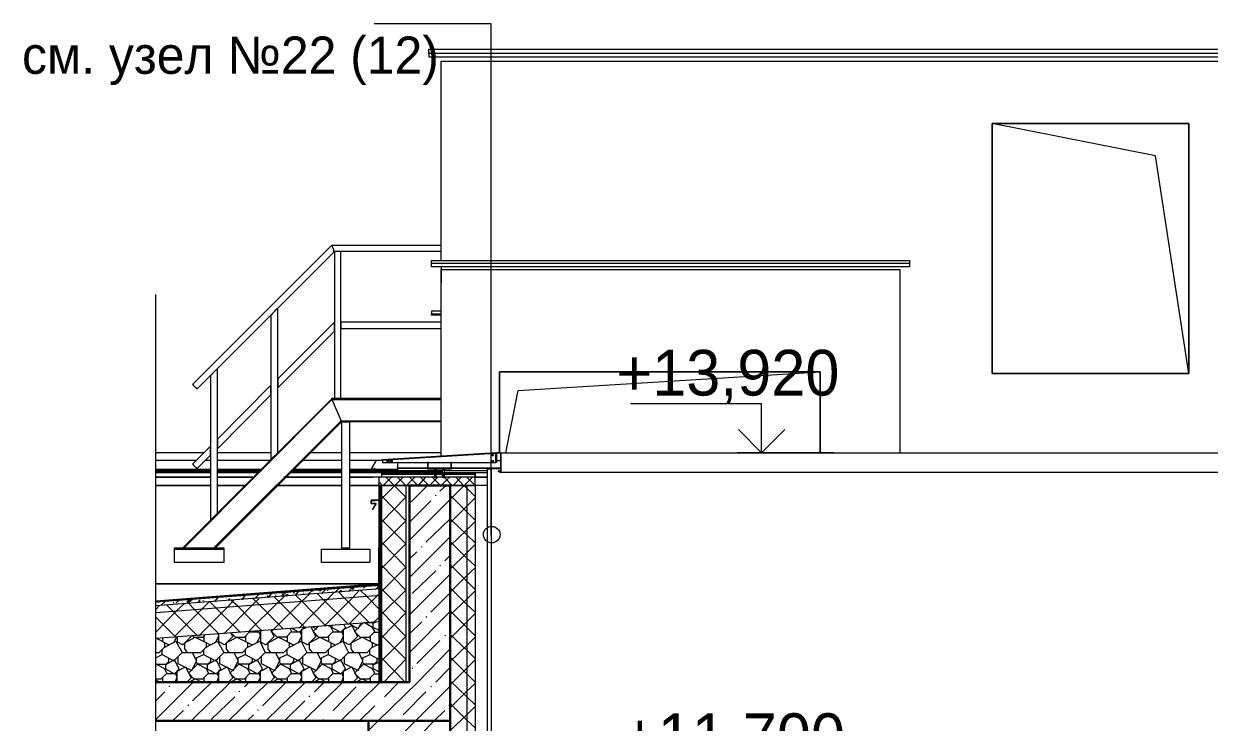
# Model space of a CAD drawing. Header units: millimetres. Extents: x 2294 to 908349, y -83289 to 219220.
# Drawn here: x 333453 to 340933, y -24759 to -20348 of the extents above; entities that cross this region are included whole.
import ezdxf

# ---------------------------------------------------------------- set-up
doc = ezdxf.new("R2010")
doc.units = ezdxf.units.MM
doc.layers.add('PDF _Геометрия', color=7, linetype='Continuous')
doc.layers.add('PDF _Текст', color=7, linetype='Continuous')

msp = doc.modelspace()

# ---------------------------------------------------------------- linework, layer by layer
at = {"layer": 'PDF _Геометрия', "lineweight": 9}
for points in [[(336401.9474523184, -23578.48543647723), (336401.9474523184, -20347.89215896046), (335663.1514254068, -20347.89215896046)], [(336008.5057812375, -20535.86984627368), (336008.5057812375, -20557.72771688877), (344563.6763417278, -20557.72771688877), (344563.6763417278, -20527.12669804553)], [(336008.5057812375, -20527.12669804553), (336008.5057812375, -20548.98456861405)], [(337354.9506112714, -20557.72771688877), (344563.6763417278, -20557.72771688877), (344563.6763417278, -20535.86984627368)], [(336087.1941154716, -21842.97050933307), (336087.1941154716, -20583.95716166543), (344375.698654274, -20583.95716166543), (344484.9880074938, -20583.95716166543), (344484.9880074938, -23058.26811576867), (344939.6317162593, -23058.26811576867), (344939.6317162593, -22520.56449851068), (346111.2135815588, -22520.56449851068), (346220.5029344955, -22520.56449851068), (346220.5029344955, -23058.26811576867), (346220.5029344955, -22756.62950121658)], [(340804.1225950872, -22555.53709151549), (340594.2870370639, -21182.86281660898), (339562.5955438749, -20977.39883279381)], [(335453.3158673835, -22717.28533409862), (335453.3158673835, -21786.14004571317), (335448.9442933635, -21786.14004571317), (335444.5727192503, -21786.14004571317), (335422.7148486809, -21786.14004571317), (335418.3432744727, -21786.14004571317), (335413.9717002646, -21786.14004571317), (335409.6001262465, -21786.14004571317), (335409.6001262465, -21781.76847155252), (335409.6001262465, -21777.39689748595), (335400.8569779252, -21755.53902682336), (335396.4854039052, -21751.16745270928), (335396.4854039052, -21746.79587859521), (336087.1941154716, -21746.79587859521)], [(336087.1941154716, -21786.14004571317), (335413.9717002646, -21786.14004571317), (335413.9717002646, -22717.28533409862)], [(336025.9920777869, -21860.45680578751), (339042.3782232129, -21860.45680578751), (339042.3782232129, -21882.3146764501), (336025.9920777869, -21882.3146764501), (336025.9920777869, -21860.45680578751), (336025.9920777869, -21842.97050933307), (339042.3782232129, -21842.97050933307), (339042.3782232129, -21860.45680578751)], [(336087.1941154716, -21882.3146764501), (336087.1941154716, -21982.86088125361)], [(336087.1941154716, -23080.1259863372), (336087.1941154716, -21899.80097290454), (336196.4834685982, -21899.80097290454), (338981.1761854333, -21899.80097290454), (338981.1761854333, -23058.26811576867)], [(336091.5656895866, -21899.80097290454), (338972.4330372051, -21899.80097290454)], [(334286.1055763871, -38240.74504799163), (334286.1055763871, -30301.96643903991), (334128.7289079153, -30223.27810480492), (334439.1106707421, -30070.27301044809), (334286.1055763871, -29991.5846762131), (334286.1055763871, -22057.17764137546)], [(335055.5026222826, -23058.26811576867), (335055.5026222826, -22144.60912388517), (335051.1310480745, -22148.98069795081), (335046.7594738663, -22153.35227211239), (335020.5300291837, -22179.58171684155), (335020.5300291837, -22183.9532910022), (335016.1584551656, -22183.9532910022), (335016.1584551656, -22188.32486506877), (335011.7868809574, -22188.32486506877), (335011.7868809574, -23097.61228288664)], [(336087.1941154716, -22162.09542033961), (336025.9920777869, -22162.09542033961), (336025.9920777869, -22179.58171684155), (336087.1941154716, -22179.58171684155)], [(336087.1941154716, -22188.32486506877), (336025.9920777869, -22188.32486506877), (336025.9920777869, -22179.58171684155)], [(336087.1941154716, -22232.04060634738), (335453.3158673835, -22232.04060634738), (335453.3158673835, -22236.41218046052), (335453.3158673835, -22240.7837545746), (335453.3158673835, -22262.64162523719), (335453.3158673835, -22267.01319930376), (335453.3158673835, -22271.38477346441), (336087.1941154716, -22271.38477346441)], [(334675.175673448, -23438.59506450826), (334675.175673448, -22529.30764673883), (334670.8040993349, -22529.30764673883), (334666.4325251267, -22533.67922089947), (334640.2030803491, -22559.90866562864), (334640.2030803491, -22564.28023978928), (334635.831506331, -22564.28023978928), (334631.4599322178, -22568.65181385586), (334631.4599322178, -23482.31080578687)], [(336493.7505089887, -23058.26811576867), (336572.4388432228, -22664.82644459279), (338478.4451612257, -22546.79394324077)], [(334539.6568755456, -22647.34014809085), (334522.1705789962, -22629.85385163641)], [(334465.3401155197, -23657.17377071222), (335396.4854039052, -22721.6569082127), (335396.4854039052, -22717.28533409862), (336087.1941154716, -22717.28533409862), (335396.4854039052, -22717.28533409862), (334456.5969671984, -23657.17377071222), (334460.9685413116, -23657.17377071222)], [(334657.6893768986, -23657.17377071222), (334662.0609511067, -23657.17377071222), (335457.6874415916, -22861.54728018073), (335453.3158673835, -22857.17570602009), (335453.3158673835, -22852.80413195351), (335453.3158673835, -22848.43255779287), (335400.8569779252, -22726.02848232584), (335396.4854039052, -22721.6569082127), (335396.4854039052, -22717.28533409862), (335396.4854039052, -22712.91375993798), (336087.1941154716, -22712.91375993798)], [(335396.4854039052, -22717.28533409862), (335396.4854039052, -22717.28533409862)], [(336087.1941154716, -22861.54728018073), (335457.6874415916, -22861.54728018073), (335453.3158673835, -22857.17570602009), (335453.3158673835, -22852.80413195351), (335453.3158673835, -22848.43255779287), (335400.8569779252, -22726.02848232584), (335396.4854039052, -22721.6569082127), (336087.1941154716, -22721.6569082127)], [(335444.5727192503, -22717.28533409862), (335422.7148486809, -22717.28533409862)], [(338561.5050694798, -23058.26811576867), (338251.123306748, -23058.26811576867), (338106.8613606193, -23058.26811576867), (338106.8613606193, -22747.88635298936), (337280.6338512455, -22747.88635298936)], [(336087.1941154716, -22857.17570602009), (335453.3158673835, -22857.17570602009), (334653.3178027854, -23657.17377071222)], [(335453.3158673835, -22857.17570602009), (335453.3158673835, -22857.17570602009)], [(335466.4305898179, -23657.17377071222), (335501.4031829168, -23657.17377071222), (335505.7747569368, -23657.17377071222), (335510.14633105, -23657.17377071222), (335510.14633105, -22861.54728018073), (335505.7747569368, -22861.54728018073), (335501.4031829168, -22861.54728018073), (335466.4305898179, -22861.54728018073), (335462.0590157998, -22861.54728018073), (335457.6874415916, -22861.54728018073), (335457.6874415916, -23657.17377071222), (335462.0590157998, -23657.17377071222), (335466.4305898179, -23657.17377071222), (335501.4031829168, -23657.17377071222)], [(335466.4305898179, -22861.54728018073), (335501.4031829168, -22861.54728018073)], [(334587.7441908908, -23058.26811576867), (334286.1055763871, -23058.26811576867)], [(334539.6568755456, -23106.35543111386), (334286.1055763871, -23106.35543111386)], [(334631.4599322178, -23106.35543111386), (334596.487339214, -23106.35543111386)], [(335016.1584551656, -23058.26811576867), (334670.8040993349, -23058.26811576867)], [(335007.4153067493, -23106.35543111386), (334670.8040993349, -23106.35543111386)], [(335020.5300291837, -23088.86913461192), (335046.7594738663, -23067.0112639959)], [(335064.2457704158, -23058.26811576867), (335059.8741963026, -23058.26811576867)], [(335204.1361423363, -23106.35543111386), (335204.1361423363, -23106.35543111386)], [(335457.6874415916, -23106.35543111386), (335212.8792906576, -23106.35543111386)], [(335256.5950317946, -23058.26811576867), (335252.2234577765, -23058.26811576867)], [(335457.6874415916, -23058.26811576867), (335260.9666060028, -23058.26811576867)], [(336087.1941154716, -23058.26811576867), (335510.14633105, -23058.26811576867)], [(335676.2661477481, -23106.35543111386), (335510.14633105, -23106.35543111386)], [(335715.6103148651, -23106.35543111386), (335693.7524442957, -23106.35543111386)], [(335811.7849456486, -23097.61228288664), (336432.5484713023, -23058.26811576867), (336463.149490003, -23058.26811576867), (375969.0648475909, -23058.26811576867), (375969.0648475909, -23180.67219123477), (336463.149490003, -23180.67219123477), (336463.149490003, -23058.26811576867)], [(336406.3190265265, -23106.35543111386), (336415.0621747528, -23106.35543111386)], [(336445.6631936436, -23171.92904296005), (336463.149490003, -23176.30061707413), (336463.149490003, -23058.26811576867), (336432.5484713023, -23058.26811576867), (336436.9200453223, -23058.26811576867), (336436.9200453223, -23119.47015345423), (336432.5484713023, -23119.47015345423)], [(336436.9200453223, -23106.35543111386), (336463.149490003, -23106.35543111386)], [(338264.2380290893, -23058.26811576867), (337953.8562663575, -23058.26811576867)], [(334631.4599322178, -23163.18589473283), (334286.1055763871, -23163.18589473283)], [(334631.4599322178, -23171.92904296005), (334286.1055763871, -23171.92904296005), (334631.4599322178, -23171.92904296005)], [(334539.6568755456, -23150.07117234496), (334522.1705789962, -23132.58487584302)], [(334950.5848432709, -23163.18589473283), (334670.8040993349, -23163.18589473283)], [(334937.4701209296, -23180.67219123477), (334937.4701209296, -23180.67219123477)], [(334941.8416949497, -23180.67219123477), (334937.4701209296, -23180.67219123477)], [(334946.2132690628, -23171.92904296005), (334946.2132690628, -23171.92904296005)], [(334946.2132690628, -23171.92904296005), (334950.5848432709, -23171.92904296005)], [(335134.1909565185, -23180.67219123477), (335457.6874415916, -23180.67219123477), (335138.5625305367, -23180.67219123477)], [(335457.6874415916, -23163.18589473283), (335151.677252878, -23163.18589473283)], [(336047.8499483545, -23171.92904296005), (335510.14633105, -23171.92904296005), (336047.8499483545, -23171.92904296005), (335811.7849456486, -23171.92904296005), (335811.7849456486, -23154.44274650561)], [(335658.7798513868, -23163.18589473283), (335510.14633105, -23163.18589473283)], [(336104.680412021, -23180.67219123477), (336301.4012475149, -23180.67219123477), (336301.4012475149, -23185.04376534885), (336301.4012475149, -23193.78691362357), (336301.4012475149, -23211.27321007801), (335711.2387408451, -23211.27321007801), (335510.14633105, -23211.27321007801), (335658.7798513868, -23211.27321007801)], [(336047.8499483545, -23180.67219123477), (335510.14633105, -23180.67219123477), (336047.8499483545, -23180.67219123477), (335711.2387408451, -23180.67219123477), (335711.2387408451, -23185.04376534885), (335711.2387408451, -23193.78691362357), (335711.2387408451, -23211.27321007801)], [(335811.7849456486, -23163.18589473283), (335663.1514254068, -23163.18589473283)], [(336301.4012475149, -23185.04376534885), (335711.2387408451, -23185.04376534885)], [(335811.7849456486, -23119.47015345423), (335811.7849456486, -23163.18589473283), (335811.7849456486, -23171.92904296005)], [(335811.7849456486, -23154.44274650561), (335811.7849456486, -23154.44274650561)], [(336052.2215224677, -23167.55746884691), (336047.8499483545, -23167.55746884691)], [(336052.2215224677, -23185.04376534885), (336047.8499483545, -23185.04376534885), (336052.2215224677, -23211.27321007801)], [(336047.8499483545, -23185.04376534885), (336047.8499483545, -23211.27321007801)], [(336095.9372636047, -23171.92904296005), (336052.2215224677, -23171.92904296005), (336087.1941154716, -23171.92904296005), (336087.1941154716, -23180.67219123477), (336052.2215224677, -23180.67219123477)], [(336052.2215224677, -23171.92904296005), (336087.1941154716, -23171.92904296005)], [(336095.9372636047, -23180.67219123477), (336052.2215224677, -23180.67219123477), (336087.1941154716, -23180.67219123477)], [(336104.680412021, -23185.04376534885), (336095.9372636047, -23185.04376534885)], [(336104.680412021, -23167.55746884691), (336100.3088378129, -23167.55746884691)], [(336100.3088378129, -23211.27321007801), (336100.3088378129, -23185.04376534885), (336104.680412021, -23211.27321007801)], [(336380.0895817489, -23171.92904296005), (336104.680412021, -23171.92904296005)], [(336301.4012475149, -23211.27321007801), (336301.4012475149, -23180.67219123477), (336380.0895817489, -23180.67219123477)], [(336380.0895817489, -29689.946061661), (336380.0895817489, -28138.03724771598), (336432.5484713023, -28138.03724771598), (336432.5484713023, -28059.34891348099), (336432.5484713023, -26743.50510219438), (336432.5484713023, -25427.66129086027), (336432.5484713023, -25348.97295667278), (336380.0895817489, -25348.97295667278), (336380.0895817489, -23158.81432057219), (336401.9474523184, -23158.81432057219), (336401.9474523184, -25348.97295667278)], [(336463.149490003, -23158.81432057219), (336393.2043041852, -23158.81432057219)], [(336463.149490003, -23180.67219123477), (336445.6631936436, -23171.92904296005), (336463.149490003, -23171.92904296005)], [(336301.4012475149, -23193.78691362357), (335711.2387408451, -23193.78691362357)], [(335698.1240184107, -23263.73209958384), (335698.1240184107, -24505.25915074861)], [(335702.4955925238, -23263.73209958384), (335702.4955925238, -24505.25915074861)], [(335711.2387408451, -23263.73209958384), (335711.2387408451, -24505.25915074861)], [(335864.243835107, -23263.73209958384), (335864.243835107, -24505.25915074861)], [(336248.9423580565, -23263.73209958384), (336248.9423580565, -25969.73648227891), (336248.9423580565, -28138.03724771598), (336248.9423580565, -29689.946061661)], [(336380.0895817489, -23263.73209958384), (336301.4012475149, -23263.73209958384), (336301.4012475149, -25969.73648227891), (336301.4012475149, -28138.03724771598), (336301.4012475149, -29689.946061661)], [(334640.2030803491, -23473.56765751215), (334666.4325251267, -23447.33821278298)], [(334286.1055763871, -24505.25915074861), (335702.4955925238, -24505.25915074861), (335702.4955925238, -24124.93220200902), (335702.4955925238, -23958.81238526432), (335702.4955925238, -23915.09664403321), (335702.4955925238, -23893.23877341719), (335702.4955925238, -23888.86719930405), (335702.4955925238, -23884.49562514247), (334286.1055763871, -23993.7849782682), (335693.7524442957, -23884.49562514247), (334286.1055763871, -23884.49562514247), (335693.7524442957, -23884.49562514247), (335693.7524442957, -23657.17377071222)], [(334469.7116895379, -23657.17377071222), (334644.5746545573, -23657.17377071222)], [(335256.5950317946, -24750.06730168173), (334286.1055763871, -24750.06730168173)], [(335628.1788324029, -28758.80077327462), (335628.1788324029, -24750.06730168173), (335628.1788324029, -25348.97295667278)]]:
    msp.add_lwpolyline(points, dxfattribs=at)
for points in [[(344563.6763417278, -20535.86984627368), (336008.5057812375, -20535.86984627368), (336008.5057812375, -20509.64040149702), (344563.6763417278, -20509.64040149702)], [(339562.5955438749, -22555.53709151549), (339562.5955438749, -20977.39883279381), (340804.1225950872, -20977.39883279381), (340804.1225950872, -22555.53709151549)], [(339562.5955438749, -20977.39883279381), (339562.5955438749, -22555.53709151549), (340804.1225950872, -22555.53709151549), (340804.1225950872, -20977.39883279381)], [(335409.6001262465, -21777.39689748595), (335400.8569779252, -21755.53902682336), (335396.4854039052, -21751.16745270928), (335396.4854039052, -21746.79587859521), (334517.799004978, -22625.48227747576), (334522.1705789962, -22625.48227747576), (334522.1705789962, -22629.85385163641), (334539.6568755456, -22647.34014809085), (334544.0284497538, -22647.34014809085), (334544.0284497538, -22651.71172225242), (334548.4000237738, -22651.71172225242), (335413.9717002646, -21786.14004571317), (335409.6001262465, -21786.14004571317), (335409.6001262465, -21781.76847155252)], [(335413.9717002646, -22288.87106996635), (335413.9717002646, -22284.49949580571), (335413.9717002646, -22280.12792169256), (335413.9717002646, -22245.15532868868), (335413.9717002646, -22240.7837545746), (335413.9717002646, -22236.41218046052), (335413.9717002646, -22232.04060634738), (335055.5026222826, -22590.50968451938), (335055.5026222826, -22594.88125858502), (335055.5026222826, -22599.2528327466), (335055.5026222826, -22634.22542570299), (335055.5026222826, -22638.59699986363), (335055.5026222826, -22642.96857397771), (335055.5026222826, -22647.34014809085)], [(338478.4451612257, -22546.79394324077), (336454.4063418717, -22546.79394324077), (336454.4063418717, -23058.26811576867), (336454.4063418717, -22546.79394324077), (338478.4451612257, -22546.79394324077), (338478.4451612257, -23058.26811576867)], [(335011.7868809574, -22691.05588932196), (335011.7868809574, -22686.68431520881), (335011.7868809574, -22682.31274109473), (335011.7868809574, -22677.94116698159), (335011.7868809574, -22642.96857397771), (335011.7868809574, -22638.59699986363), (335011.7868809574, -22634.22542570299), (335011.7868809574, -22629.85385163641), (334675.175673448, -22970.83663330646), (334675.175673448, -22975.20820737211), (334675.175673448, -22979.57978153368), (334675.175673448, -22983.95135564683), (334675.175673448, -23018.92394865071), (334675.175673448, -23023.29552276479), (334675.175673448, -23027.66709687887), (334675.175673448, -23032.03867099201)], [(334631.4599322178, -23014.55237449007), (334517.799004978, -23128.21330172895), (334522.1705789962, -23128.21330172895), (334522.1705789962, -23132.58487584302), (334539.6568755456, -23150.07117234496), (334544.0284497538, -23150.07117234496), (334544.0284497538, -23154.44274650561), (334548.4000237738, -23154.44274650561), (334631.4599322178, -23071.38283810997), (334631.4599322178, -23067.0112639959), (334631.4599322178, -23062.63968988275), (334631.4599322178, -23058.26811576867), (334631.4599322178, -23023.29552276479), (334631.4599322178, -23018.92394865071)], [(335715.6103148651, -23101.98385699978), (335715.6103148651, -23119.47015345423), (336432.5484713023, -23119.47015345423), (336432.5484713023, -23058.26811576867)], [(335746.2113337559, -23110.727005227), (335746.2113337559, -23106.35543111386), (335750.582907964, -23106.35543111386), (335754.9544819822, -23106.35543111386), (335754.9544819822, -23110.727005227), (335754.9544819822, -23115.09857938858), (335750.582907964, -23115.09857938858), (335746.2113337559, -23115.09857938858)], [(335768.0692043235, -23110.727005227), (335768.0692043235, -23106.35543111386), (335772.4407785316, -23106.35543111386), (335776.8123526447, -23106.35543111386), (335776.8123526447, -23110.727005227), (335776.8123526447, -23115.09857938858), (335772.4407785316, -23115.09857938858), (335768.0692043235, -23115.09857938858)], [(336406.3190265265, -23071.38283810997), (336406.3190265265, -23067.0112639959), (336410.6906005447, -23067.0112639959), (336415.0621747528, -23067.0112639959), (336415.0621747528, -23071.38283810997), (336415.0621747528, -23075.75441227062), (336410.6906005447, -23075.75441227062), (336406.3190265265, -23075.75441227062)], [(336406.3190265265, -23110.727005227), (336406.3190265265, -23106.35543111386), (336410.6906005447, -23106.35543111386), (336415.0621747528, -23106.35543111386), (336415.0621747528, -23110.727005227), (336415.0621747528, -23115.09857938858), (336410.6906005447, -23115.09857938858), (336406.3190265265, -23115.09857938858)], [(334286.1055763871, -23180.67219123477), (334631.4599322178, -23180.67219123477)], [(334941.8416949497, -23171.92904296005), (334670.8040993349, -23171.92904296005)], [(334670.8040993349, -23180.67219123477), (334933.0985467215, -23180.67219123477)], [(335457.6874415916, -23171.92904296005), (335142.9341046498, -23171.92904296005)], [(336148.396153158, -23154.44274650561), (335999.7626330093, -23154.44274650561), (335811.7849456486, -23154.44274650561), (335999.7626330093, -23154.44274650561)], [(336052.2215224677, -23150.07117234496), (336052.2215224677, -23154.44274650561), (336056.5930964877, -23154.44274650561), (336056.5930964877, -23158.81432057219), (336052.2215224677, -23158.81432057219), (336052.2215224677, -23167.55746884691), (336052.2215224677, -23185.04376534885), (336052.2215224677, -23189.41533946199), (336052.2215224677, -23193.78691362357), (336052.2215224677, -23198.15848768922), (336052.2215224677, -23202.53006185079), (336056.5930964877, -23202.53006185079), (336052.2215224677, -23206.90163596394), (336056.5930964877, -23206.90163596394), (336052.2215224677, -23211.27321007801), (336052.2215224677, -23215.64478419116), (336047.8499483545, -23215.64478419116), (336047.8499483545, -23211.27321007801), (336043.4783741464, -23206.90163596394), (336047.8499483545, -23206.90163596394), (336043.4783741464, -23202.53006185079), (336047.8499483545, -23202.53006185079), (336047.8499483545, -23198.15848768922), (336043.4783741464, -23198.15848768922), (336047.8499483545, -23198.15848768922), (336047.8499483545, -23193.78691362357), (336043.4783741464, -23193.78691362357), (336047.8499483545, -23193.78691362357), (336047.8499483545, -23189.41533946199), (336047.8499483545, -23185.04376534885), (336047.8499483545, -23167.55746884691), (336047.8499483545, -23158.81432057219), (336043.4783741464, -23158.81432057219), (336043.4783741464, -23154.44274650561), (336047.8499483545, -23154.44274650561), (336047.8499483545, -23150.07117234496), (336047.8499483545, -23154.44274650561), (336052.2215224677, -23154.44274650561)], [(336100.3088378129, -23150.07117234496), (336104.680412021, -23154.44274650561), (336109.051986041, -23154.44274650561), (336109.051986041, -23158.81432057219), (336104.680412021, -23158.81432057219), (336104.680412021, -23167.55746884691), (336104.680412021, -23185.04376534885), (336104.680412021, -23189.41533946199), (336104.680412021, -23193.78691362357), (336104.680412021, -23198.15848768922), (336104.680412021, -23202.53006185079), (336104.680412021, -23206.90163596394), (336104.680412021, -23211.27321007801), (336104.680412021, -23215.64478419116), (336100.3088378129, -23215.64478419116), (336100.3088378129, -23211.27321007801), (336095.9372636047, -23211.27321007801), (336095.9372636047, -23206.90163596394), (336095.9372636047, -23202.53006185079), (336095.9372636047, -23198.15848768922), (336100.3088378129, -23198.15848768922), (336100.3088378129, -23193.78691362357), (336095.9372636047, -23193.78691362357), (336100.3088378129, -23193.78691362357), (336100.3088378129, -23189.41533946199), (336095.9372636047, -23189.41533946199), (336100.3088378129, -23189.41533946199), (336100.3088378129, -23185.04376534885), (336095.9372636047, -23185.04376534885), (336095.9372636047, -23167.55746884691), (336100.3088378129, -23167.55746884691), (336100.3088378129, -23158.81432057219), (336095.9372636047, -23158.81432057219), (336095.9372636047, -23154.44274650561), (336100.3088378129, -23154.44274650561), (336100.3088378129, -23150.07117234496), (336100.3088378129, -23154.44274650561)], [(336463.149490003, -23154.44274650561), (336152.7677272712, -23154.44274650561)], [(334286.1055763871, -23211.27321007801), (334631.4599322178, -23211.27321007801)], [(334670.8040993349, -23211.27321007801), (334898.1259538126, -23211.27321007801)], [(335094.8467893996, -23211.27321007801), (335099.2183634196, -23211.27321007801)], [(335103.5899375328, -23211.27321007801), (335457.6874415916, -23211.27321007801)], [(335693.7524442957, -23263.73209958384), (336301.4012475149, -23263.73209958384), (336301.4012475149, -23211.27321007801), (335693.7524442957, -23211.27321007801)], [(336301.4012475149, -23211.27321007801), (336380.0895817489, -23211.27321007801)], [(334286.1055763871, -23263.73209958384), (334631.4599322178, -23263.73209958384)], [(334670.8040993349, -23263.73209958384), (334850.0386382793, -23263.73209958384)], [(335042.3878998463, -23263.73209958384), (335046.7594738663, -23263.73209958384)], [(335051.1310480745, -23263.73209958384), (335457.6874415916, -23263.73209958384)], [(335510.14633105, -23263.73209958384), (335693.7524442957, -23263.73209958384)], [(335886.1017056764, -24505.25915074861), (335886.1017056764, -23263.73209958384), (335864.243835107, -23263.73209958384), (335711.2387408451, -23263.73209958384), (335702.4955925238, -23263.73209958384), (335698.1240184107, -23263.73209958384), (335693.7524442957, -23263.73209958384), (335693.7524442957, -24505.25915074861), (335698.1240184107, -24505.25915074861), (335702.4955925238, -24505.25915074861), (335711.2387408451, -24505.25915074861), (335864.243835107, -24505.25915074861)], [(336144.024579138, -23263.73209958384), (336144.024579138, -25969.73648227891), (336144.024579138, -28138.03724771598), (336144.024579138, -29689.946061661), (336248.9423580565, -29689.946061661), (336301.4012475149, -29689.946061661), (336380.0895817489, -29689.946061661), (336380.0895817489, -28138.03724771598), (336380.0895817489, -25969.73648227891), (336380.0895817489, -23263.73209958384), (336301.4012475149, -23263.73209958384), (336248.9423580565, -23263.73209958384)], [(335693.7524442957, -23355.53515616013), (335645.6651289524, -23355.53515616013), (335645.6651289524, -23377.39302682271), (335676.2661477481, -23377.39302682271), (335654.4082771786, -23412.3656197791), (335654.4082771786, -23416.73719394067), (335676.2661477481, -23377.39302682271), (335645.6651289524, -23377.39302682271), (335645.6651289524, -23359.90673032077)], [(334714.519840565, -23657.17377071222), (334714.519840565, -23665.91691898694), (334404.1380776451, -23665.91691898694), (334404.1380776451, -23657.17377071222)], [(334714.519840565, -23665.91691898694), (334714.519840565, -23748.97682733508), (334404.1380776451, -23748.97682733508), (334404.1380776451, -23665.91691898694)], [(335636.9219806292, -23665.91691898694), (335636.9219806292, -23748.97682733508), (335330.9117920105, -23748.97682733508), (335330.9117920105, -23665.91691898694)]]:
    msp.add_lwpolyline(points, close=True, dxfattribs=at)
at = {"layer": 'PDF _Геометрия', "lineweight": 18}
msp.add_lwpolyline([(338255.4948809561, -22909.63459552592), (338106.8613606193, -23058.26811576867), (337962.5994145838, -22909.63459552592)], dxfattribs=at)
at = {"layer": 'PDF _Геометрия', "lineweight": 20}
for points in [[(335645.6651289524, -23163.18589473283), (335658.7798513868, -23171.92904296005), (335667.5229995199, -23154.44274650561), (335658.7798513868, -23171.92904296005), (335645.6651289524, -23163.18589473283), (335676.2661477481, -23106.35543111386), (336463.149490003, -23058.26811576867), (336463.149490003, -23176.30061707413), (336445.6631936436, -23171.92904296005), (336463.149490003, -23180.67219123477), (336463.149490003, -23058.26811576867), (335676.2661477481, -23106.35543111386)], [(335999.7626330093, -23119.47015345423), (335999.7626330093, -23158.81432057219), (336047.8499483545, -23158.81432057219), (336004.1342070294, -23158.81432057219), (336004.1342070294, -23119.47015345423)], [(336052.2215224677, -23158.81432057219), (336100.3088378129, -23158.81432057219)], [(336104.680412021, -23158.81432057219), (336152.7677272712, -23158.81432057219), (336152.7677272712, -23119.47015345423), (336148.396153158, -23119.47015345423), (336148.396153158, -23158.81432057219)]]:
    msp.add_lwpolyline(points, close=True, dxfattribs=at)
at = {"layer": 'PDF _Геометрия', "color": 250, "lineweight": 9, "true_color": 0x1d1d1d}
for points in [[(335746.2113337559, -23101.98385699978), (335750.582907964, -23101.98385699978)], [(335811.7849456486, -23097.61228288664), (335811.7849456486, -23097.61228288664)], [(335934.1890211147, -23088.86913461192), (335938.5605951347, -23088.86913461192)], [(335999.7626330093, -23088.86913461192), (335999.7626330093, -23084.49756049784)], [(336122.1667083804, -23080.1259863372), (336126.5382825905, -23075.75441227062)], [(336187.7403202751, -23075.75441227062), (336187.7403202751, -23075.75441227062)], [(336314.5159699493, -23067.0112639959), (336314.5159699493, -23067.0112639959)], [(336375.7180076358, -23062.63968988275), (336375.7180076358, -23062.63968988275)], [(336463.149490003, -23093.24070872506), (336463.149490003, -23093.24070872506)], [(336463.149490003, -23150.07117234496), (336463.149490003, -23150.07117234496)], [(335693.7524442957, -23220.01635835273), (335702.4955925238, -23211.27321007801)], [(335715.6103148651, -23263.73209958384), (335693.7524442957, -23237.50265480718)], [(335711.2387408451, -23346.79200793291), (335794.2986490992, -23263.73209958384), (335846.7575385575, -23211.27321007801)], [(335711.2387408451, -23495.42552817566), (335864.243835107, -23338.04885970475), (335789.927075081, -23263.73209958384), (335737.4681855277, -23211.27321007801)], [(335719.9818889783, -23263.73209958384), (335772.4407785316, -23211.27321007801)], [(335864.243835107, -23263.73209958384), (335811.7849456486, -23211.27321007801)], [(335868.6154093151, -23263.73209958384), (335921.0742987753, -23211.27321007801)], [(335886.1017056764, -23609.08645536704), (336144.024579138, -23351.16358204605), (336231.4560615071, -23263.73209958384), (336283.9149509654, -23211.27321007801)], [(335938.5605951347, -23263.73209958384), (335886.1017056764, -23211.27321007801)], [(335942.9321693429, -23263.73209958384), (335991.0194846881, -23211.27321007801)], [(336008.5057812375, -23263.73209958384), (335956.0468916842, -23211.27321007801)], [(336012.8773553506, -23263.73209958384), (336065.336244904, -23211.27321007801)], [(336082.8225412634, -23263.73209958384), (336030.3636518051, -23211.27321007801)], [(336087.1941154716, -23263.73209958384), (336139.6530049299, -23211.27321007801)], [(336157.1393014793, -23263.73209958384), (336104.680412021, -23211.27321007801)], [(336161.5108754993, -23263.73209958384), (336213.9697649577, -23211.27321007801)], [(336301.4012475149, -23333.67728554411), (336248.9423580565, -23281.21839608578), (336227.084487299, -23263.73209958384), (336178.9971720488, -23211.27321007801)], [(336301.4012475149, -23263.73209958384), (336248.9423580565, -23211.27321007801)], [(335711.2387408451, -23639.68747425778), (335864.243835107, -23486.68237990094), (335711.2387408451, -23329.30571143096)], [(335886.1017056764, -23377.39302682271), (335999.7626330093, -23263.73209958384)], [(336052.2215224677, -23329.30571143096), (336052.2215224677, -23324.93413731689)], [(336078.4509672453, -23298.70469258772), (336117.7951343623, -23263.73209958384)], [(336301.4012475149, -23482.31080578687), (336248.9423580565, -23429.85191628104), (336144.024579138, -23324.93413731689)], [(335886.1017056764, -23495.42552817566), (336021.6205035788, -23359.90673032077)], [(336144.024579138, -23499.79710224224), (336248.9423580565, -23394.87932327716), (336301.4012475149, -23342.42043377133)], [(335711.2387408451, -23788.32099440554), (335864.243835107, -23630.94432598306), (335711.2387408451, -23477.93923162622)], [(335991.0194846881, -23622.20117775584), (336139.6530049299, -23477.93923162622)], [(336301.4012475149, -23626.57275186898), (336248.9423580565, -23574.11386236316), (336144.024579138, -23473.56765751215)], [(336144.024579138, -23644.05904832343), (336248.9423580565, -23543.51284351991), (336301.4012475149, -23491.05395401409)], [(335711.2387408451, -23932.58294053515), (335864.243835107, -23779.57784617832), (335711.2387408451, -23622.20117775584)], [(335886.1017056764, -23845.15145807294), (336144.024579138, -23587.22858475195)], [(336301.4012475149, -23770.8346979511), (336248.9423580565, -23722.74738255842), (336144.024579138, -23617.82960359426)], [(336144.024579138, -23792.69256856618), (336248.9423580565, -23687.77478960203), (336301.4012475149, -23635.3159000962)], [(335886.1017056764, -23727.11895671999), (335934.1890211147, -23683.40321544139)], [(335964.7900399105, -23652.80219659815), (335964.7900399105, -23648.430622485)], [(336109.051986041, -23740.23367906036), (336144.024579138, -23705.26108610397)], [(335711.2387408451, -24076.84488661727), (335864.243835107, -23923.83979226043), (335711.2387408451, -23766.46312383702)], [(336078.4509672453, -23770.8346979511), (336082.8225412634, -23766.46312383702)], [(336301.4012475149, -23919.46821814636), (336248.9423580565, -23867.00932864053), (336144.024579138, -23762.09154967638)], [(336144.024579138, -23936.9545146483), (336248.9423580565, -23832.03673568415), (336301.4012475149, -23783.94942033896)], [(335886.1017056764, -24081.21646073041), (336144.024579138, -23823.29358745692)], [(335903.5880022258, -23945.69766287552), (336052.2215224677, -23801.43571679434)], [(335164.7919752193, -23958.81238526432), (335191.021419995, -23928.21136642108)], [(335177.9066976537, -23936.9545146483), (335182.2782717687, -23932.58294053515)], [(335247.8518836615, -23950.0692370371), (335274.0813283441, -23923.83979226043)], [(335274.0813283441, -23928.21136642108), (335278.4529025522, -23928.21136642108)], [(335326.5402178974, -23919.46821814636), (335326.5402178974, -23928.21136642108), (335317.7970696692, -23928.21136642108), (335322.1686436892, -23919.46821814636), (335317.7970696692, -23919.46821814636)], [(335330.9117920105, -23945.69766287552), (335361.5128108063, -23915.09664403321)], [(335348.398088465, -24151.16164673818), (335527.6326275994, -23971.92710765218), (335571.3483687346, -23923.83979226043)], [(335370.2559591294, -23923.83979226043), (335370.2559591294, -23928.21136642108)], [(335418.3432744727, -23936.9545146483), (335444.5727192503, -23910.72506991914)], [(335444.5727192503, -23936.9545146483), (335453.3158673835, -23923.83979226043), (335453.3158673835, -23936.9545146483), (335457.6874415916, -23928.21136642108), (335457.6874415916, -23932.58294053515)], [(335475.1737381411, -23906.35349575849), (335479.5453121592, -23910.72506991914)], [(335501.4031829168, -23932.58294053515), (335527.6326275994, -23906.35349575849)], [(335702.4955925238, -24050.61544184061), (335615.0641100616, -23963.18395937746), (335575.7199429446, -23923.83979226043)], [(335597.5778135122, -23910.72506991914), (335610.6925358535, -23897.61034753127)], [(335671.8945737281, -23919.46821814636), (335698.1240184107, -23893.23877341719)], [(335711.2387408451, -24225.47840681253), (335864.243835107, -24068.10173838912), (335711.2387408451, -23915.09664403321)], [(336301.4012475149, -24063.73016422847), (336248.9423580565, -24015.64284888329), (336144.024579138, -23910.72506991914)], [(336144.024579138, -24081.21646073041), (336248.9423580565, -23980.6702559269), (336301.4012475149, -23928.21136642108)], [(334286.1055763871, -24190.50581385614), (334417.2528000795, -24054.98701600125), (334465.3401155197, -24011.27127472265)], [(334299.2202987266, -23998.15655238135), (334299.2202987266, -24002.52812649542)], [(334303.5918728416, -23998.15655238135), (334307.9634470497, -24002.52812649542)], [(334321.078169391, -24020.01442299737), (334347.3076141668, -23993.7849782682)], [(334395.3949295119, -24002.52812649542), (334399.7665036251, -24002.52812649542)], [(334399.7665036251, -24221.10683269845), (334579.0010426645, -24041.87229361339), (334622.7167839897, -23998.15655238135)], [(334412.8812260614, -24006.89970065607), (334430.3675224208, -23989.41340415413)], [(334425.9959484027, -23989.41340415413), (334430.3675224208, -23993.7849782682), (334434.739096629, -23989.41340415413)], [(334500.3127084286, -23985.04182999348), (334500.3127084286, -23998.15655238135), (334482.8264118792, -23998.15655238135), (334495.9411343154, -23985.04182999348)], [(334487.1979860873, -24006.89970065607), (334517.799004978, -23980.6702559269)], [(334758.2355817021, -24194.87738796929), (334771.3503041384, -24216.73525858531), (334718.8914145851, -24269.19414809113), (334683.9188216762, -24251.70785158919), (334683.9188216762, -24199.24896208337), (334530.9137274143, -24046.24386777403), (334491.5695602954, -24006.89970065607)], [(334495.9411343154, -24006.89970065607), (334495.9411343154, -24006.89970065607)], [(334561.5147461151, -23985.04182999348), (334561.5147461151, -23998.15655238135), (334552.7715979819, -23998.15655238135), (334561.5147461151, -23989.41340415413)], [(334557.1431720951, -24212.36368447123), (334736.3777111345, -24033.12914538523), (334780.0934524597, -23985.04182999348)], [(334583.3726168727, -23993.7849782682), (334587.7441908908, -23989.41340415413)], [(334600.8589132321, -23976.29868176626), (334600.8589132321, -23976.29868176626)], [(334819.4376195767, -24190.50581385614), (334666.4325251267, -24037.50071949931), (334627.0883580078, -23998.15655238135)], [(334657.6893768986, -23998.15655238135), (334683.9188216762, -23967.55553353904)], [(334714.519840565, -24199.24896208337), (334893.7543796045, -24020.01442299737), (334937.4701209296, -23976.29868176626)], [(334740.7492853426, -23989.41340415413), (334753.8640076839, -23976.29868176626)], [(334954.956417291, -24181.76266558142), (334801.9513230291, -24024.38599711144), (334762.6071559102, -23989.41340415413)], [(334766.9787300252, -23963.18395937746), (334766.9787300252, -23963.18395937746)], [(334828.1807677099, -23985.04182999348), (334854.4102124874, -23954.44081115024)], [(334871.8965090369, -24186.13423969457), (335051.1310480745, -24006.89970065607), (335099.2183634196, -23963.18395937746)], [(334898.1259538126, -23971.92710765218), (334898.1259538126, -23971.92710765218)], [(335090.4752151915, -24168.64794319263), (334937.4701209296, -24015.64284888329), (334898.1259538126, -23976.29868176626)], [(334911.2406761539, -23976.29868176626), (334937.4701209296, -23950.0692370371)], [(334924.3553984952, -23971.92710765218), (334928.7269725134, -23971.92710765218)], [(334989.929010388, -23963.18395937746), (334994.300584408, -23958.81238526432)], [(334994.300584408, -23971.92710765218), (335020.5300291837, -23941.32608880987)], [(335134.1909565185, -24168.64794319263), (335142.9341046498, -24186.13423969457), (335107.9615117409, -24221.10683269845), (335051.1310480745, -24221.10683269845), (335016.1584551656, -24186.13423969457), (335029.2731775069, -24173.0195173542), (335208.5077165444, -23993.7849782682), (335361.5128108063, -24151.16164673818)], [(335225.9940130939, -24159.90479496541), (335072.988918642, -24006.89970065607), (335033.644751525, -23967.55553353904)], [(335042.3878998463, -23958.81238526432), (335046.7594738663, -23954.44081115024)], [(335077.3604928502, -23963.18395937746), (335107.9615117409, -23936.9545146483)], [(335090.4752151915, -23950.0692370371), (335086.1036409833, -23950.0692370371), (335086.1036409833, -23945.69766287552)], [(335112.3330857609, -23963.18395937746), (335103.5899375328, -23958.81238526432), (335116.7046599691, -23950.0692370371), (335116.7046599691, -23958.81238526432)], [(335116.7046599691, -23936.9545146483), (335121.0762340822, -23941.32608880987)], [(335156.0488270861, -23941.32608880987), (335160.4204011993, -23941.32608880987)], [(335169.1635494274, -23958.81238526432), (335208.5077165444, -23993.7849782682), (335256.5950317946, -23950.0692370371)], [(335191.021419995, -24164.27636912698), (335370.2559591294, -23980.6702559269), (335413.9717002646, -23936.9545146483)], [(335217.2508647726, -23941.32608880987), (335217.2508647726, -23945.69766287552)], [(335260.9666060028, -23945.69766287552), (335265.3381802109, -23945.69766287552)], [(335497.0316087087, -24138.04692435032), (335344.0265144468, -23985.04182999348), (335304.6823473298, -23945.69766287552)], [(335632.5504066111, -24129.3037760756), (335479.5453121592, -23976.29868176626), (335440.2011450422, -23936.9545146483)], [(335580.0915171527, -24133.67535023624), (335562.6052206033, -24168.64794319263), (335505.7747569368, -24138.04692435032), (335685.0092960694, -23958.81238526432), (335702.4955925238, -23941.32608880987)], [(336021.6205035788, -24063.73016422847), (336144.024579138, -23941.32608880987)], [(334286.1055763871, -24046.24386777403), (334307.9634470497, -24024.38599711144)], [(334548.4000237738, -24212.36368447123), (334395.3949295119, -24059.35859011533), (334356.0507623949, -24020.01442299737)], [(335711.2387408451, -24369.74035289465), (335864.243835107, -24216.73525858531), (335711.2387408451, -24059.35859011533)], [(335886.1017056764, -24317.28146343632), (336144.024579138, -24059.35859011533)], [(336301.4012475149, -24212.36368447123), (336248.9423580565, -24159.90479496541), (336144.024579138, -24054.98701600125)], [(336144.024579138, -24229.84998097317), (336248.9423580565, -24124.93220200902), (336301.4012475149, -24072.47331250319)], [(334412.8812260614, -24221.10683269845), (334286.1055763871, -24094.33118311921)], [(335142.9341046498, -24164.27636912698), (335191.021419995, -24190.50581385614), (335221.6224388857, -24159.90479496541)], [(335265.3381802109, -24155.53322085226), (335295.9391989135, -24216.73525858531), (335243.4803094533, -24269.19414809113), (335208.5077165444, -24251.70785158919), (335208.5077165444, -24173.0195173542), (335234.737161227, -24159.90479496541)], [(335221.6224388857, -24159.90479496541), (335221.6224388857, -24159.90479496541)], [(335274.0813283441, -24155.53322085226), (335300.3107731217, -24168.64794319263), (335304.6823473298, -24155.53322085226)], [(335313.4254954611, -24151.16164673818), (335278.4529025522, -24186.13423969457), (335313.4254954611, -24221.10683269845), (335370.2559591294, -24221.10683269845), (335405.2285521333, -24186.13423969457), (335392.113829697, -24159.90479496541), (335374.6275331476, -24146.79007257754)], [(335396.4854039052, -24146.79007257754), (335396.4854039052, -24159.90479496541), (335453.3158673835, -24190.50581385614), (335483.9168863674, -24159.90479496541), (335475.1737381411, -24142.41849846346)], [(335597.5778135122, -24129.3037760756), (335540.7473500338, -24186.13423969457), (335575.7199429446, -24221.10683269845), (335632.5504066111, -24221.10683269845), (335667.5229995199, -24186.13423969457), (335654.4082771786, -24159.90479496541), (335601.9493877203, -24129.3037760756), (335663.1514254068, -24129.3037760756), (335667.5229995199, -24124.93220200902)], [(335601.9493877203, -24129.3037760756), (335601.9493877203, -24129.3037760756)], [(335702.4955925238, -24181.76266558142), (335658.7798513868, -24159.90479496541), (335658.7798513868, -24133.67535023624), (335676.2661477481, -24124.93220200902)], [(335663.1514254068, -24124.93220200902), (335702.4955925238, -24089.95960895764)], [(335886.1017056764, -24199.24896208337), (335964.7900399105, -24124.93220200902)], [(335991.0194846881, -24094.33118311921), (335995.3910588012, -24089.95960895764)], [(334369.1654847343, -24269.19414809113), (334290.4771505003, -24229.84998097317)], [(334329.8213176173, -24247.33627742762), (334329.8213176173, -24229.84998097317)], [(334399.7665036251, -24256.07942570234), (334417.2528000795, -24221.10683269845)], [(334421.6243741945, -24221.10683269845), (334421.6243741945, -24251.70785158919), (334456.5969671984, -24269.19414809113), (334509.0558566567, -24216.73525858531), (334504.6842826367, -24216.73525858531)], [(334487.1979860873, -24317.28146343632), (334469.7116895379, -24295.4235928203), (334469.7116895379, -24256.07942570234), (334535.2853014325, -24221.10683269845), (334631.4599322178, -24269.19414809113)], [(334517.799004978, -24212.36368447123), (334526.5421532062, -24221.10683269845), (334583.3726168727, -24221.10683269845), (334596.487339214, -24207.99211031059)], [(334592.1157650989, -24247.33627742762), (334592.1157650989, -24216.73525858531)], [(334662.0609511067, -24256.07942570234), (334683.9188216762, -24212.36368447123), (334679.547247468, -24203.62053624401)], [(334749.4924335689, -24317.28146343632), (334732.0061370195, -24295.4235928203), (334732.0061370195, -24256.07942570234), (334797.5797488191, -24221.10683269845), (334893.7543796045, -24269.19414809113)], [(334762.6071559102, -24194.87738796929), (334788.8366005928, -24221.10683269845), (334845.6670642593, -24221.10683269845), (334880.6396572632, -24186.13423969457)], [(334854.4102124874, -24247.33627742762), (334854.4102124874, -24216.73525858531)], [(334924.3553984952, -24256.07942570234), (334946.2132690628, -24212.36368447123), (334937.4701209296, -24190.50581385614), (334876.268083055, -24190.50581385614)], [(334915.6122501721, -24181.76266558142), (334928.7269725134, -24190.50581385614), (334937.4701209296, -24181.76266558142)], [(334946.2132690628, -24181.76266558142), (334946.2132690628, -24251.70785158919), (334981.1858620667, -24269.19414809113), (335033.644751525, -24216.73525858531), (335011.7868809574, -24177.39109146735)], [(335011.7868809574, -24317.28146343632), (334994.300584408, -24295.4235928203), (334994.300584408, -24256.07942570234), (335059.8741963026, -24221.10683269845), (335156.0488270861, -24269.19414809113)], [(335116.7046599691, -24247.33627742762), (335116.7046599691, -24216.73525858531)], [(335186.6498459768, -24256.07942570234), (335208.5077165444, -24212.36368447123), (335199.7645683181, -24190.50581385614), (335138.5625305367, -24190.50581385614)], [(335274.0813283441, -24317.28146343632), (335256.5950317946, -24295.4235928203), (335256.5950317946, -24256.07942570234), (335322.1686436892, -24221.10683269845), (335418.3432744727, -24269.19414809113)], [(335378.9991073557, -24247.33627742762), (335378.9991073557, -24216.73525858531)], [(335448.9442933635, -24256.07942570234), (335470.8021639329, -24212.36368447123), (335462.0590157998, -24190.50581385614), (335400.8569779252, -24190.50581385614)], [(335536.3757758257, -24317.28146343632), (335518.8894792763, -24295.4235928203), (335518.8894792763, -24256.07942570234), (335588.834665284, -24221.10683269845), (335680.6377219562, -24269.19414809113)], [(335641.2935548373, -24247.33627742762), (335641.2935548373, -24216.73525858531)], [(335663.1514254068, -24190.50581385614), (335702.4955925238, -24190.50581385614)], [(335724.3534631864, -24505.25915074861), (335864.243835107, -24360.99720466742), (335711.2387408451, -24207.99211031059)], [(336109.051986041, -24212.36368447123), (336113.4235601542, -24207.99211031059)], [(336139.6530049299, -24181.76266558142), (336144.024579138, -24177.39109146735)], [(336301.4012475149, -24356.62563055335), (336248.9423580565, -24304.16674104752), (336144.024579138, -24203.62053624401)], [(336144.024579138, -24374.11192705529), (336248.9423580565, -24273.56572215771), (336301.4012475149, -24221.10683269845)], [(334286.1055763871, -24317.28146343632), (334307.9634470497, -24317.28146343632), (334342.9360399586, -24282.30887043243), (334342.9360399586, -24256.07942570234)], [(334286.1055763871, -24352.2540563927), (334325.4497434092, -24330.39618582418), (334399.7665036251, -24369.74035289465), (334452.2253931784, -24317.28146343632), (334570.2578945314, -24317.28146343632), (334605.2304874402, -24282.30887043243), (334605.2304874402, -24256.07942570234)], [(334325.4497434092, -24330.39618582418), (334325.4497434092, -24299.79516693437)], [(334338.5644658455, -24286.68044454558), (334412.8812260614, -24247.33627742762), (334452.2253931784, -24317.28146343632)], [(334587.7441908908, -24299.79516693437), (334587.7441908908, -24330.39618582418), (334662.0609511067, -24369.74035289465), (334714.519840565, -24317.28146343632), (334832.552341918, -24317.28146343632), (334867.5249348269, -24282.30887043243), (334867.5249348269, -24256.07942570234)], [(334600.8589132321, -24286.68044454558), (334675.175673448, -24247.33627742762), (334714.519840565, -24317.28146343632)], [(334850.0386382793, -24299.79516693437), (334850.0386382793, -24330.39618582418), (334924.3553984952, -24369.74035289465), (334976.8142880485, -24317.28146343632), (335094.8467893996, -24317.28146343632), (335129.8193823104, -24282.30887043243), (335129.8193823104, -24256.07942570234)], [(334863.1533607137, -24286.68044454558), (334941.8416949497, -24247.33627742762), (334976.8142880485, -24317.28146343632)], [(335112.3330857609, -24299.79516693437), (335112.3330857609, -24330.39618582418), (335186.6498459768, -24369.74035289465), (335239.1087354352, -24317.28146343632), (335357.1412367881, -24317.28146343632), (335392.113829697, -24282.30887043243), (335392.113829697, -24256.07942570234)], [(335125.4478081022, -24286.68044454558), (335204.1361423363, -24247.33627742762), (335239.1087354352, -24317.28146343632)], [(335374.6275331476, -24299.79516693437), (335374.6275331476, -24330.39618582418), (335448.9442933635, -24369.74035289465), (335501.4031829168, -24317.28146343632), (335619.4356842698, -24317.28146343632), (335654.4082771786, -24282.30887043243), (335654.4082771786, -24256.07942570234)], [(335387.7422555839, -24286.68044454558), (335466.4305898179, -24247.33627742762), (335501.4031829168, -24317.28146343632)], [(335628.1788324029, -24811.26933941478), (335689.3808700875, -24750.06730168173), (335938.5605951347, -24505.25915074861), (336144.024579138, -24295.4235928203)], [(335636.9219806292, -24330.39618582418), (335636.9219806292, -24299.79516693437)], [(335650.0367029705, -24286.68044454558), (335702.4955925238, -24260.45099981641)], [(335934.1890211147, -24387.22664944408), (336078.4509672453, -24242.96470331447)], [(334286.1055763871, -24387.22664944408), (334290.4771505003, -24391.59822350973), (334351.6791881849, -24391.59822350973), (334369.1654847343, -24374.11192705529), (334369.1654847343, -24352.2540563927)], [(334425.9959484027, -24343.51090816548), (334425.9959484027, -24387.22664944408), (334513.4274308649, -24430.94239062769), (334544.0284497538, -24369.74035289465), (334517.799004978, -24317.28146343632)], [(334631.4599322178, -24352.2540563927), (334631.4599322178, -24374.11192705529), (334613.9736356684, -24391.59822350973), (334552.7715979819, -24391.59822350973), (334544.0284497538, -24382.85507528251), (334544.0284497538, -24352.2540563927), (334587.7441908908, -24330.39618582418)], [(334688.2903958843, -24343.51090816548), (334688.2903958843, -24387.22664944408), (334775.7218782515, -24430.94239062769), (334806.3228971423, -24369.74035289465), (334780.0934524597, -24317.28146343632)], [(334893.7543796045, -24352.2540563927), (334893.7543796045, -24374.11192705529), (334876.268083055, -24391.59822350973), (334815.0660453686, -24391.59822350973), (334806.3228971423, -24382.85507528251), (334806.3228971423, -24352.2540563927), (334850.0386382793, -24330.39618582418)], [(334950.5848432709, -24343.51090816548), (334950.5848432709, -24387.22664944408), (335038.0163257332, -24430.94239062769), (335068.6173446239, -24369.74035289465), (335042.3878998463, -24317.28146343632)], [(335156.0488270861, -24352.2540563927), (335156.0488270861, -24374.11192705529), (335138.5625305367, -24391.59822350973), (335077.3604928502, -24391.59822350973), (335068.6173446239, -24382.85507528251), (335068.6173446239, -24352.2540563927), (335112.3330857609, -24330.39618582418)], [(335212.8792906576, -24343.51090816548), (335212.8792906576, -24387.22664944408), (335300.3107731217, -24430.94239062769), (335330.9117920105, -24369.74035289465), (335304.6823473298, -24317.28146343632)], [(335418.3432744727, -24352.2540563927), (335418.3432744727, -24374.11192705529), (335400.8569779252, -24391.59822350973), (335339.6549402387, -24391.59822350973), (335330.9117920105, -24382.85507528251), (335330.9117920105, -24352.2540563927), (335374.6275331476, -24330.39618582418)], [(335475.1737381411, -24343.51090816548), (335475.1737381411, -24387.22664944408), (335562.6052206033, -24430.94239062769), (335593.2062394922, -24369.74035289465), (335566.9767947164, -24317.28146343632)], [(335680.6377219562, -24352.2540563927), (335680.6377219562, -24374.11192705529), (335663.1514254068, -24391.59822350973), (335601.9493877203, -24391.59822350973), (335593.2062394922, -24382.85507528251), (335593.2062394922, -24352.2540563927), (335636.9219806292, -24330.39618582418), (335702.4955925238, -24365.36877878057)], [(335702.4955925238, -24444.05711301556), (335658.7798513868, -24422.19924240047), (335658.7798513868, -24395.96979767131), (335702.4955925238, -24374.11192705529)], [(335859.8722608988, -24505.25915074861), (335711.2387408451, -24352.2540563927)], [(336301.4012475149, -24505.25915074861), (336248.9423580565, -24452.80026129028), (336144.024579138, -24347.88248232612)], [(336144.024579138, -24522.74544725055), (336248.9423580565, -24417.82766828639), (336301.4012475149, -24365.36877878057)], [(334286.1055763871, -24483.40128013352), (334321.078169391, -24483.40128013352), (334356.0507623949, -24448.42868712964), (334342.9360399586, -24422.19924240047), (334286.1055763871, -24391.59822350973), (334286.1055763871, -24395.96979767131)], [(334408.5096518532, -24505.25915074861), (334421.6243741945, -24474.6581319063), (334412.8812260614, -24452.80026129028), (334351.6791881849, -24452.80026129028)], [(334421.6243741945, -24505.25915074861), (334421.6243741945, -24435.31396478834), (334474.083263746, -24409.08452001167), (334509.0558566567, -24479.02970601944), (334482.8264118792, -24505.25915074861)], [(334670.8040993349, -24505.25915074861), (334683.9188216762, -24474.6581319063), (334675.175673448, -24452.80026129028), (334613.9736356684, -24452.80026129028)], [(334683.9188216762, -24505.25915074861), (334683.9188216762, -24435.31396478834), (334736.3777111345, -24409.08452001167), (334771.3503041384, -24479.02970601944), (334745.1208593608, -24505.25915074861)], [(334933.0985467215, -24505.25915074861), (334946.2132690628, -24474.6581319063), (334937.4701209296, -24452.80026129028), (334876.268083055, -24452.80026129028)], [(334946.2132690628, -24505.25915074861), (334946.2132690628, -24435.31396478834), (334998.6721586161, -24409.08452001167), (335033.644751525, -24479.02970601944), (335007.4153067493, -24505.25915074861)], [(335195.3929942031, -24505.25915074861), (335208.5077165444, -24474.6581319063), (335199.7645683181, -24452.80026129028), (335138.5625305367, -24452.80026129028)], [(335208.5077165444, -24505.25915074861), (335208.5077165444, -24435.31396478834), (335260.9666060028, -24409.08452001167), (335295.9391989135, -24479.02970601944), (335269.7097542309, -24505.25915074861)], [(335457.6874415916, -24505.25915074861), (335470.8021639329, -24474.6581319063), (335462.0590157998, -24452.80026129028), (335400.8569779252, -24452.80026129028)], [(335470.8021639329, -24505.25915074861), (335470.8021639329, -24435.31396478834), (335523.2610534844, -24409.08452001167), (335558.2336463952, -24479.02970601944), (335532.0042016176, -24505.25915074861)], [(335663.1514254068, -24452.80026129028), (335702.4955925238, -24452.80026129028)], [(335903.5880022258, -24417.82766828639), (335907.959576434, -24417.82766828639)], [(336052.2215224677, -24505.25915074861), (336144.024579138, -24413.45609417325)], [(334312.3350210679, -24505.25915074861), (334286.1055763871, -24492.14442840824)], [(334286.1055763871, -24505.25915074861), (334286.1055763871, -24505.25915074861)], [(334286.1055763871, -24741.32415345451), (334522.1705789962, -24505.25915074861)], [(334329.8213176173, -24505.25915074861), (334329.8213176173, -24479.02970601944)], [(334373.5370589425, -24535.86016959185), (334373.5370589425, -24531.48859552527)], [(334404.1380776451, -24505.25915074861), (334404.1380776451, -24505.25915074861)], [(334574.6294685495, -24505.25915074861), (334535.2853014325, -24483.40128013352), (334500.3127084286, -24505.25915074861)], [(334509.0558566567, -24750.06730168173), (334758.2355817021, -24505.25915074861)], [(334517.799004978, -24623.29165210156), (334640.2030803491, -24505.25915074861)], [(334592.1157650989, -24505.25915074861), (334592.1157650989, -24479.02970601944)], [(334745.1208593608, -24750.06730168173), (334994.300584408, -24505.25915074861)], [(334836.923915938, -24505.25915074861), (334797.5797488191, -24483.40128013352), (334762.6071559102, -24505.25915074861)], [(334845.6670642593, -24535.86016959185), (334876.268083055, -24505.25915074861)], [(334854.4102124874, -24505.25915074861), (334854.4102124874, -24479.02970601944)], [(334959.3279914991, -24653.8926709448), (335107.9615117409, -24505.25915074861)], [(334981.1858620667, -24750.06730168173), (335230.3655871139, -24505.25915074861)], [(335099.2183634196, -24505.25915074861), (335059.8741963026, -24483.40128013352), (335024.9016032987, -24505.25915074861)], [(335116.7046599691, -24505.25915074861), (335116.7046599691, -24479.02970601944)], [(335217.2508647726, -24750.06730168173), (335466.4305898179, -24505.25915074861)], [(335361.5128108063, -24505.25915074861), (335322.1686436892, -24483.40128013352), (335287.1960507804, -24505.25915074861)], [(335287.1960507804, -24566.46118848259), (335348.398088465, -24505.25915074861)], [(335378.9991073557, -24505.25915074861), (335378.9991073557, -24479.02970601944)], [(335453.3158673835, -24750.06730168173), (335702.4955925238, -24505.25915074861)], [(335623.8072582879, -24505.25915074861), (335588.834665284, -24483.40128013352), (335549.490498167, -24505.25915074861)], [(335580.0915171527, -24505.25915074861), (335584.4630911709, -24505.25915074861)], [(335628.1788324029, -25047.33434211975), (335925.4458727934, -24750.06730168173), (336144.024579138, -24531.48859552527)], [(335641.2935548373, -24505.25915074861), (335641.2935548373, -24479.02970601944)], [(335715.6103148651, -24505.25915074861), (335711.2387408451, -24500.88757663546)], [(335728.7250372064, -24597.06220737239), (335820.5280937818, -24505.25915074861)], [(336021.6205035788, -24535.86016959185), (336025.9920777869, -24531.48859552527)], [(336052.2215224677, -24505.25915074861), (336052.2215224677, -24505.25915074861)], [(336301.4012475149, -24649.52109687822), (336248.9423580565, -24597.06220737239), (336144.024579138, -24496.51600247482)], [(336144.024579138, -24667.00739333266), (336248.9423580565, -24562.08961436851), (336301.4012475149, -24514.00229902333)], [(334286.1055763871, -24623.29165210156), (334342.9360399586, -24566.46118848259)], [(334635.831506331, -24741.32415345451), (334784.4650264797, -24597.06220737239)], [(334815.0660453686, -24566.46118848259), (334815.0660453686, -24562.08961436851)], [(335256.5950317946, -24597.06220737239), (335256.5950317946, -24592.69063321175)], [(335405.2285521333, -24684.49368983461), (335549.490498167, -24535.86016959185)], [(335846.7575385575, -24710.72313456377), (335991.0194846881, -24566.46118848259)], [(334391.0233553038, -24750.06730168173), (334460.9685413116, -24684.49368983461)], [(334491.5695602954, -24653.8926709448), (334491.5695602954, -24649.52109687822)], [(334933.0985467215, -24684.49368983461), (334933.0985467215, -24680.12211572146)], [(335099.2183634196, -24750.06730168173), (335225.9940130939, -24623.29165210156)], [(335571.3483687346, -24750.06730168173), (335667.5229995199, -24653.8926709448)], [(335698.1240184107, -24623.29165210156), (335698.1240184107, -24623.29165210156)], [(335964.7900399105, -24828.75563591672), (336043.4783741464, -24750.06730168173), (336109.051986041, -24684.49368983461)], [(336139.6530049299, -24653.8926709448), (336139.6530049299, -24649.52109687822)], [(336301.4012475149, -24793.78304296033), (336248.9423580565, -24745.69572756765), (336144.024579138, -24640.7779486035)], [(336144.024579138, -24811.26933941478), (336248.9423580565, -24710.72313456377), (336301.4012475149, -24658.26424510544)], [(334863.1533607137, -24750.06730168173), (334902.4975278308, -24710.72313456377)], [(335335.2833660305, -24750.06730168173), (335344.0265144468, -24741.32415345451)], [(335374.6275331476, -24710.72313456377), (335374.6275331476, -24710.72313456377)], [(335816.1565197636, -24741.32415345451), (335816.1565197636, -24741.32415345451)]]:
    msp.add_lwpolyline(points, dxfattribs=at)
at = {"layer": 'PDF _Геометрия', "lineweight": 30}
msp.add_lwpolyline([(334286.1055763871, -24750.06730168173), (336144.024579138, -24750.06730168173), (336144.024579138, -24505.25915074861), (336144.024579138, -23263.73209958384), (335886.1017056764, -23263.73209958384), (335886.1017056764, -24505.25915074861), (334286.1055763871, -24505.25915074861)], dxfattribs=at)
at = {"layer": 'PDF _Геометрия', "lineweight": 20}
for points in [[(335702.4955925238, -23888.86719930405), (334286.1055763871, -23998.15655238135), (335702.4955925238, -23893.23877341719)], [(335702.4955925238, -23915.09664403321), (334286.1055763871, -24024.38599711144)], [(335702.4955925238, -23958.81238526432), (334286.1055763871, -24068.10173838912)], [(335702.4955925238, -24124.93220200902), (334286.1055763871, -24229.84998097317)]]:
    msp.add_lwpolyline(points, dxfattribs=at)
at = {"layer": 'PDF _Геометрия', "color": 250, "lineweight": 9, "true_color": 0x1d1d1d}
for points in [[(335536.3757758257, -23906.35349575849), (335532.0042016176, -23919.46821814636), (335523.2610534844, -23910.72506991914)], [(335470.8021639329, -24251.70785158919), (335470.8021639329, -24173.0195173542), (335523.2610534844, -24146.79007257754), (335558.2336463952, -24216.73525858531), (335505.7747569368, -24269.19414809113)], [(334347.3076141668, -24395.96979767131), (334347.3076141668, -24422.19924240047), (334404.1380776451, -24452.80026129028), (334434.739096629, -24422.19924240047), (334404.1380776451, -24365.36877878057)], [(334609.6020616484, -24395.96979767131), (334609.6020616484, -24422.19924240047), (334666.4325251267, -24452.80026129028), (334697.0335440156, -24422.19924240047), (334666.4325251267, -24365.36877878057)], [(334871.8965090369, -24395.96979767131), (334871.8965090369, -24422.19924240047), (334928.7269725134, -24452.80026129028), (334959.3279914991, -24422.19924240047), (334928.7269725134, -24365.36877878057)], [(335134.1909565185, -24395.96979767131), (335134.1909565185, -24422.19924240047), (335191.021419995, -24452.80026129028), (335221.6224388857, -24422.19924240047), (335191.021419995, -24365.36877878057)], [(335396.4854039052, -24395.96979767131), (335396.4854039052, -24422.19924240047), (335453.3158673835, -24452.80026129028), (335483.9168863674, -24422.19924240047), (335453.3158673835, -24365.36877878057)], [(334583.3726168727, -24483.40128013352), (334618.3452097815, -24448.42868712964), (334605.2304874402, -24422.19924240047), (334548.4000237738, -24391.59822350973), (334491.5695602954, -24448.42868712964), (334526.5421532062, -24483.40128013352)], [(334845.6670642593, -24483.40128013352), (334880.6396572632, -24448.42868712964), (334867.5249348269, -24422.19924240047), (334810.6944711604, -24391.59822350973), (334753.8640076839, -24448.42868712964), (334788.8366005928, -24483.40128013352)], [(335107.9615117409, -24483.40128013352), (335142.9341046498, -24448.42868712964), (335129.8193823104, -24422.19924240047), (335072.988918642, -24391.59822350973), (335016.1584551656, -24448.42868712964), (335051.1310480745, -24483.40128013352)], [(335370.2559591294, -24483.40128013352), (335405.2285521333, -24448.42868712964), (335392.113829697, -24422.19924240047), (335335.2833660305, -24391.59822350973), (335278.4529025522, -24448.42868712964), (335313.4254954611, -24483.40128013352)], [(335632.5504066111, -24483.40128013352), (335667.5229995199, -24448.42868712964), (335654.4082771786, -24422.19924240047), (335597.5778135122, -24391.59822350973), (335540.7473500338, -24448.42868712964), (335575.7199429446, -24483.40128013352)]]:
    msp.add_lwpolyline(points, close=True, dxfattribs=at)
at = {"layer": 'PDF _Геометрия', "lineweight": 30}
msp.add_lwpolyline([(335628.1788324029, -24750.06730168173), (335628.1788324029, -25348.97295667278), (336144.024579138, -25348.97295667278), (336144.024579138, -24750.06730168173)], close=True, dxfattribs=at)
at = {"layer": 'PDF _Геометрия', "lineweight": 9}
for points in [[(336353.8601370682, -23574.11386236316), (336353.8601370682, -23543.51284351991), (336375.7180076358, -23521.65497290483), (336406.3190265265, -23521.65497290483)], [(336353.8601370682, -23574.11386236316), (336353.8601370682, -23543.51284351991), (336375.7180076358, -23521.65497290483), (336406.3190265265, -23521.65497290483)], [(336406.3190265265, -23521.65497290483), (336432.5484713023, -23521.65497290483), (336458.7779159849, -23543.51284351991), (336458.7779159849, -23574.11386236316)], [(336406.3190265265, -23521.65497290483), (336432.5484713023, -23521.65497290483), (336458.7779159849, -23543.51284351991), (336458.7779159849, -23574.11386236316)], [(336406.3190265265, -23626.57275186898), (336375.7180076358, -23626.57275186898), (336353.8601370682, -23600.34330713982), (336353.8601370682, -23574.11386236316)], [(336406.3190265265, -23626.57275186898), (336375.7180076358, -23626.57275186898), (336353.8601370682, -23600.34330713982), (336353.8601370682, -23574.11386236316)], [(336458.7779159849, -23574.11386236316), (336458.7779159849, -23600.34330713982), (336432.5484713023, -23626.57275186898), (336406.3190265265, -23626.57275186898)], [(336458.7779159849, -23574.11386236316), (336458.7779159849, -23600.34330713982), (336432.5484713023, -23626.57275186898), (336406.3190265265, -23626.57275186898)]]:
    msp.add_open_spline(points, degree=3, dxfattribs=at)

# ---------------------------------------------------------------- texts
at = {"layer": 'PDF _Текст', "attachment_point": 4, "style": ''}
for s, insert, char_height in [('см. узел №22 (12)', (333442.1660906863, -20582.27206699131), 235.2868864584291), ('+13,920', (337192.8938655318, -22578.2957359734), 288.7411754641523), ('+11,700', (337227.8664586307, -24873.319622098), 288.7411754641523)]:
    msp.add_mtext(s, dxfattribs=dict(at, insert=insert, char_height=char_height))

doc.saveas('drawing.dxf')
